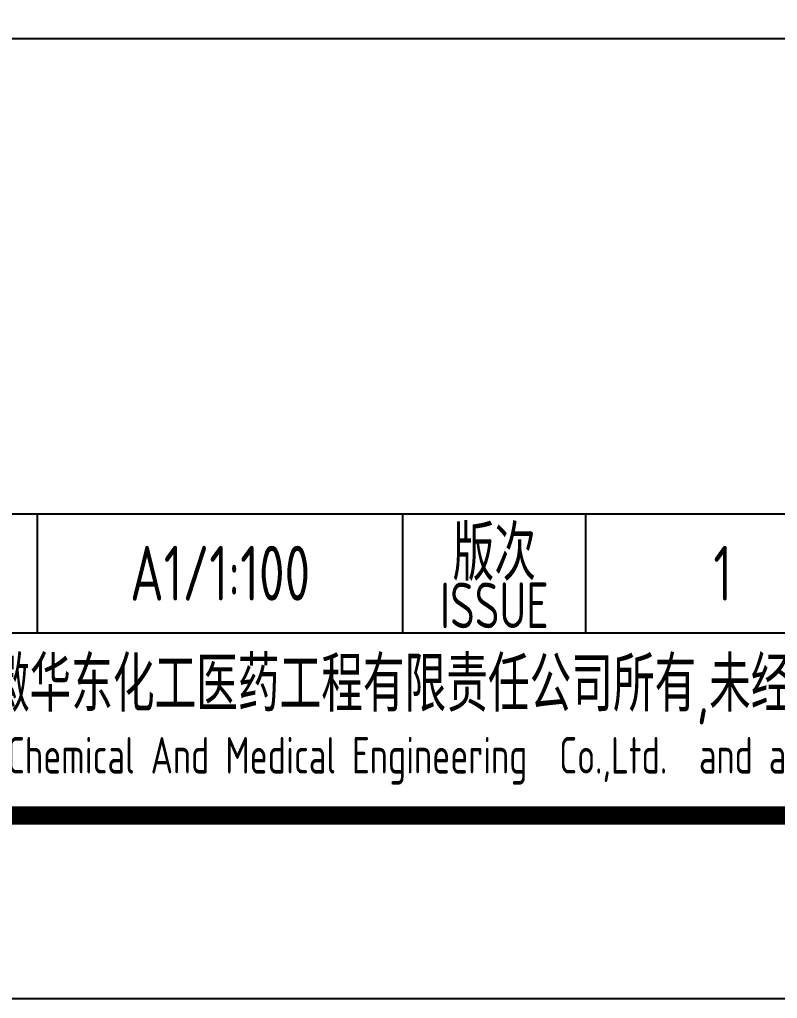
# Model space of a CAD drawing. Extents: x 4981409 to 5298492, y -444687 to -298607.
# Drawn here: x 5174060 to 5178206, y -430054 to -424701 of the extents above; entities that cross this region are included whole.
import ezdxf
from ezdxf.enums import TextEntityAlignment as Align

# ---------------------------------------------------------------- set-up
doc = ezdxf.new("R2010")
doc.units = 0
doc.header["$LTSCALE"] = 1000
doc.header["$MEASUREMENT"] = 0
doc.layers.get('0').update_dxf_attribs({"linetype": 'CONTINUOUS'})
doc.layers.add('PUB_TITLE', color=4, linetype='CONTINUOUS')
doc.styles.add('AHD', font='sceie.shx', dxfattribs={"width": 0.7, "bigfont": 'sceic.shx'})

msp = doc.modelspace()

# ---------------------------------------------------------------- linework, layer by layer
for p, q in [((5167657, -424804), (5185657, -424804)), ((5167657, -427404), (5185657, -427404)), ((5174157, -428054), (5174157, -427404)), ((5176157, -428054), (5176157, -427404)), ((5177157, -428054), (5177157, -427404)), ((5167657, -428054), (5185657, -428054)), ((5167657, -429054), (5185657, -429054))]:
    msp.add_line(p, q)
at = {"layer": 'PUB_TITLE', "color": 4}
msp.add_lwpolyline([(5102557, -430054), (5186657, -430054), (5186657, -370654), (5102557, -370654)], close=True, dxfattribs=at)
at = {"layer": 'PUB_TITLE', "color": 4, "const_width": 100}
msp.add_lwpolyline([(5105057, -429054), (5185657, -429054), (5185657, -371654), (5105057, -371654)], close=True, dxfattribs=at)

# ---------------------------------------------------------------- texts
at = {"style": 'AHD', "width": 0.8}
for s, height, p in [('版次', 300, (5176657, -427604)), ('版次', 300, (5176657, -427604)), ('ISSUE', 250, (5176657, -427904)), ('ISSUE', 250, (5176657, -427904)), ('本文件专有权属安徽华东化工医药工程有限责任公司所有,未经许可不得复制或转让给第三方', 300, (5176657, -428354)), ('本文件专有权属安徽华东化工医药工程有限责任公司所有,未经许可不得复制或转让给第三方', 300, (5176657, -428354)), ('The proprietary right of this document belongs to Anhui Huadong Chemical And Medical Engineering  Co.,Ltd.  and any replication or transfer to the 3rd. side is forbidden without its permission. ', 200, (5176657, -428754)), ('The proprietary right of this document belongs to Anhui Huadong Chemical And Medical Engineering  Co.,Ltd.  and any replication or transfer to the 3rd. side is forbidden without its permission. ', 200, (5176657, -428754))]:
    msp.add_text(s, height=height, dxfattribs=at).set_placement(p, align=Align.MIDDLE)
for tag, text, p in [('A1/1:100', '1:100', (5175157, -427729)), ('1', '0', (5177907, -427729))]:
    msp.add_attdef(tag, text=text, height=300, dxfattribs=at).set_placement(p, align=Align.MIDDLE)

doc.saveas('drawing.dxf')
